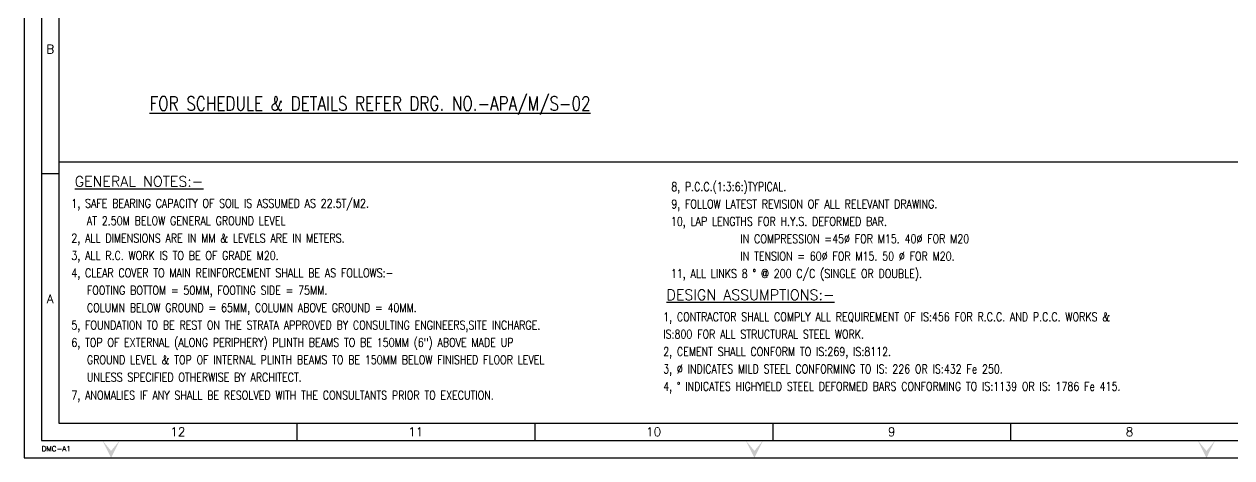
# Model space of a CAD drawing. Extents: x -135417 to 231627, y -456934 to -124458.
# Drawn here: x 2136 to 36885, y -396370 to -383897 of the extents above; entities that cross this region are included whole.
import ezdxf
from ezdxf.enums import TextEntityAlignment as Align

# ---------------------------------------------------------------- set-up
doc = ezdxf.new("R2010")
doc.units = 0
doc.header["$LTSCALE"] = 1000
doc.header["$MEASUREMENT"] = 0
doc.layers.get('0').update_dxf_attribs({"linetype": 'CONTINUOUS'})
for name, color, linetype in [('ECPL', 5, 'CONTINUOUS'), ('PNA', 5, 'CONTINUOUS'), ('TXT', 4, 'CONTINUOUS'), ('TXT1', 2, 'CONTINUOUS')]:
    doc.layers.add(name, color=color, linetype=linetype)
doc.styles.add('ROMAND', font='romand.shx')
doc.styles.add('ROMANS', font='r.shx', dxfattribs={"height": 250})

# ---------------------------------------------------------------- blocks, each defined once
blk = doc.blocks.new('FOLDER')
at = {"layer": 'PNA'}
for points in [[(-1250, 2500), (0, 0), (0, 1000)], [(1250, 2500), (0, 0), (0, 1000)]]:
    blk.add_solid(points, dxfattribs=at)
blk = doc.blocks.new('AMHSNA1')
at = {"color": 1}
blk.add_line((-185.1, 297.96), (-1006.57, 297.96), dxfattribs=at)
at = {"flags": 128}
blk.add_lwpolyline([(-1016.57, 212.91), (-175.1, 212.91), (-175.1, 807.25), (-1016.57, 807.25)], close=True, dxfattribs=at)
at = {"layer": 'ECPL'}
for p, q in [((-1011.57, 294.71), (-1006.57, 294.71)), ((-938.11, 222.92), (-938.11, 217.92)), ((-869.66, 222.92), (-869.66, 217.92)), ((-801.2, 222.92), (-801.2, 217.92)), ((-732.75, 222.92), (-732.75, 217.92))]:
    blk.add_line(p, q, dxfattribs=at)
at = {"layer": 'ECPL', "color": 1}
for points in [[(-1011.57, 217.92), (-180.1, 217.92), (-180.1, 802.25), (-1011.57, 802.25)], [(-1006.57, 222.92), (-185.1, 222.92), (-185.1, 797.25), (-1006.57, 797.25)]]:
    blk.add_lwpolyline(points, close=True, dxfattribs=at)
at = {"layer": 'ECPL', "xscale": 0.002001131732215182, "yscale": 0.002001131732215182, "zscale": 0.002001131732215182}
for p in [(-991.56, 212.91), (-806.45, 212.91), (-676.38, 212.91)]:
    blk.add_blockref('FOLDER', p, dxfattribs=at)
at = {"layer": 'ECPL', "style": 'ROMANS'}
for s, height, p in [('B', 2.5, (-1009.07, 330.48)), ('A', 2.5, (-1009.07, 258.69)), ('12', 2.501, (-972.35, 220.42)), ('11', 2.501, (-903.89, 220.42)), ('10', 2.501, (-835.44, 220.42)), ('9', 2.5, (-766.98, 220.42)), ('8', 2.5, (-698.53, 220.42)), ('DMC-A1', 1.501, (-1007.34, 215.54))]:
    blk.add_text(s, height=height, dxfattribs=at).set_placement(p, align=Align.MIDDLE)

msp = doc.modelspace()

# ---------------------------------------------------------------- block references
at = {"xscale": 100, "yscale": 100, "zscale": 100}
msp.add_blockref('AMHSNA1', (103792.9673, -417661.6697), dxfattribs=at)

# ---------------------------------------------------------------- texts
at = {"layer": 'TXT', "linetype": 'CONTINUOUS', "style": 'ROMAND'}
for s, p in [('%%UGENERAL NOTES:-', (3589.9624, -388569.2136)), ('%%UDESIGN ASSUMPTIONS:-', (20618.5673, -391832.3123))]:
    msp.add_text(s, height=300, dxfattribs=at).set_placement(p)
at = {"layer": 'TXT', "linetype": 'CONTINUOUS', "style": 'ROMANS', "width": 0.8}
for s, p in [('8, P.C.C.(1:3:6:)TYPICAL.', (20754.4116, -388695.542)), ('1, SAFE BEARING CAPACITY OF SOIL IS ASSUMED AS 22.5T/M2.', (3494.3597, -389176.8539)), ('9, FOLLOW LATEST REVISION OF ALL RELEVANT DRAWING.', (20754.4116, -389195.542)), ('   AT 2.50M BELOW GENERAL GROUND LEVEL', (3494.3597, -389676.8539)), ('10, LAP LENGTHS FOR H.Y.S. DEFORMED BAR.', (20744.1308, -389695.5277)), ('2, ALL DIMENSIONS ARE IN MM & LEVELS ARE IN METERS.', (3494.3597, -390176.8539)), ('IN COMPRESSION =45%%C FOR M15. 40%%C FOR M20', (22744.1308, -390195.5277)), ('3, ALL R.C. WORK IS TO BE OF GRADE M20.', (3494.3597, -390676.8539)), ('IN TENSION = 60%%C FOR M15. 50 %%C FOR M20.', (22744.1308, -390695.5277)), ('11, ALL LINKS 8 %%127 @ 200 C/C (SINGLE OR DOUBLE).', (20744.1308, -391195.5277)), ('4, CLEAR COVER TO MAIN REINFORCEMENT SHALL BE AS FOLLOWS:-', (3494.3597, -391176.8539)), ('   FOOTING BOTTOM = 50MM, FOOTING SIDE = 75MM.', (3494.3597, -391676.8539)), ('   COLUMN BELOW GROUND = 65MM, COLUMN ABOVE GROUND = 40MM.', (3494.3597, -392176.8539)), ('1, CONTRACTOR SHALL COMPLY ALL REQUIREMENT OF IS:456 FOR R.C.C. AND P.C.C. WORKS &', (20522.9646, -392439.9526)), ('5, FOUNDATION TO BE REST ON THE STRATA APPROVED BY CONSULTING ENGINEERS,SITE INCHARGE.', (3494.3597, -392676.8539)), ('6, TOP OF EXTERNAL (ALONG PERIPHERY) PLINTH BEAMS TO BE 150MM (6") ABOVE MADE UP', (3494.3597, -393176.8539)), ('IS:800 FOR ALL STRUCTURAL STEEL WORK.', (20522.9646, -392939.9526)), ('2, CEMENT SHALL CONFORM TO IS:269, IS:8112.', (20522.9646, -393439.9526)), ('   GROUND LEVEL & TOP OF INTERNAL PLINTH BEAMS TO BE 150MM BELOW FINISHED FLOOR LEVEL ', (3494.3597, -393676.8539)), ('3, %%C INDICATES MILD STEEL CONFORMING TO IS: 226 OR IS:432 Fe 250.', (20522.9646, -393939.9526)), ('   UNLESS SPECIFIED OTHERWISE BY ARCHITECT.', (3494.3597, -394176.8539)), ('4, %%127 INDICATES HIGHYIELD STEEL DEFORMED BARS CONFORMING TO IS:1139 OR IS: 1786 Fe 415.', (20522.9646, -394439.9526)), ('7, ANOMALIES IF ANY SHALL BE RESOLVED WITH THE CONSULTANTS PRIOR TO EXECUTION.', (3494.3597, -394694.447))]:
    msp.add_text(s, height=250, dxfattribs=at).set_placement(p)
at = {"layer": 'TXT1', "style": 'ROMAND', "width": 0.8}
msp.add_text('%%UFOR SCHEDULE & DETAILS REFER DRG. NO.-APA/M/S-02', height=400, dxfattribs=at).set_placement((12088.9656, -386375.3795), align=Align.CENTER)

doc.saveas('drawing.dxf')
